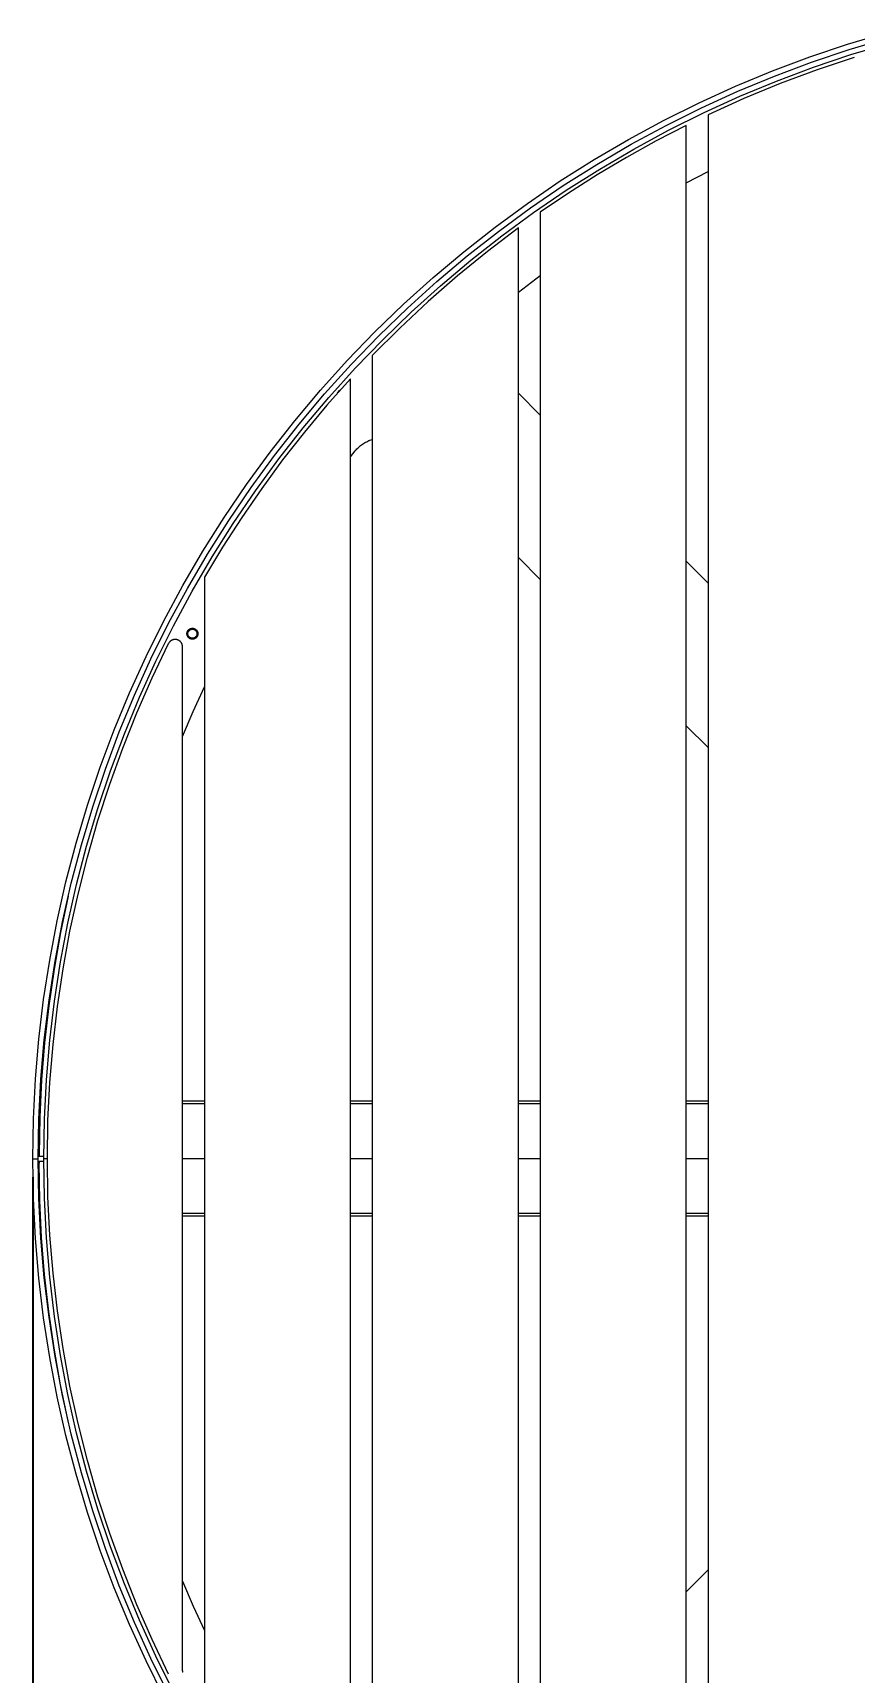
# Model space of a CAD drawing. Header units: millimetres. Extents: x 197 to 5040, y -433 to 2409.
# Drawn here: x 363 to 813, y 34 to 931 of the extents above; entities that cross this region are included whole.
import ezdxf

# ---------------------------------------------------------------- set-up
doc = ezdxf.new("R2010")
doc.units = ezdxf.units.MM
doc.layers.add('ZANO_R', color=7, linetype='Continuous', lineweight=0)
doc.layers.add('ZANO_W', color=1, linetype='Continuous', lineweight=0)
doc.styles.get("Standard").update_dxf_attribs({"font": 'ARIALUNI.TTF'})
doc.dimstyles.new('pl i ang', dxfattribs={"dimtxt": 50, "dimasz": 50, "dimexe": 1.25, "dimexo": 0.625, "dimgap": 10, "dimtad": 1, "dimtoh": 1, "dimtxsty": 'Standard', "dimcen": 2.5, "dimclrd": 1, "dimclre": 1, "dimclrt": 1, "dimadec": 0, "dimazin": 0, "dimtfac": 1, "dimtmove": 0, "dimatfit": 3, "dimfxl": 1, "dimarcsym": 1})

# ---------------------------------------------------------------- blocks, each defined once
blk = doc.blocks.new('*D369')
at = {"layer": 'ZANO_W', "color": 1, "lineweight": -2}
for p, q in [((362.83, 305.12), (362.83, -432.55)), ((1642.83, 305.12), (1642.83, -432.55)), ((402.83, -422.55), (1602.83, -422.55))]:
    blk.add_line(p, q, dxfattribs=at)
at = {"layer": 'ZANO_W', "color": 1}
for points in [[(402.83, -415.89), (402.83, -429.22), (362.83, -422.55)], [(1602.83, -429.22), (1602.83, -415.89), (1642.83, -422.55)]]:
    blk.add_solid(points, dxfattribs=at)
at = {"layer": 'ZANO_W', "color": 1, "insert": (1002.83, -392.12), "char_height": 40, "attachment_point": 5}
blk.add_mtext('1280', dxfattribs=at)

msp = doc.modelspace()

# ---------------------------------------------------------------- linework, layer by layer
at = {"layer": 'ZANO_R'}
for p, q in [((788.51, 918.16), (809.22, 925.13)), ((809.22, 925.13), (830.16, 931.38)), ((810.13, 922.27), (830.97, 928.49)), ((811.04, 919.41), (831.78, 925.61)), ((768.05, 910.49), (788.51, 918.16)), ((769.15, 907.7), (789.51, 915.34)), ((789.51, 915.34), (810.13, 922.27)), ((790.52, 912.51), (811.04, 919.41)), ((812.83, 917.88), (792.44, 911.07)), ((747.86, 902.13), (768.05, 910.49)), ((749.05, 899.38), (769.15, 907.7)), ((770.25, 904.91), (790.52, 912.51)), ((792.44, 911.07), (772.3, 903.57)), ((727.96, 893.08), (747.86, 902.13)), ((729.25, 890.37), (749.05, 899.38)), ((750.25, 896.63), (770.25, 904.91)), ((772.3, 903.57), (752.42, 895.39)), ((708.39, 883.36), (727.96, 893.08)), ((709.77, 880.7), (729.25, 890.37)), ((730.54, 887.67), (750.25, 896.63)), ((752.42, 895.39), (732.83, 886.54)), ((689.16, 872.98), (708.39, 883.36)), ((690.63, 870.36), (709.77, 880.7)), ((720.83, 880.71), (704.29, 872.16)), ((711.15, 878.04), (730.54, 887.67)), ((720.83, -250.48), (720.83, 880.71)), ((732.83, 886.54), (732.83, -256.31)), ((670.3, 861.94), (689.16, 872.98)), ((704.29, 872.16), (688, 863.12)), ((692.1, 867.75), (711.15, 878.04)), ((651.82, 850.27), (670.3, 861.94)), ((671.86, 859.38), (690.63, 870.36)), ((688, 863.12), (671.98, 853.6)), ((673.42, 856.82), (692.1, 867.75)), ((653.47, 847.76), (671.86, 859.38)), ((655.11, 845.26), (673.42, 856.82)), ((671.98, 853.6), (656.26, 843.61)), ((720.83, 849.24), (732.83, 855.41)), ((633.76, 837.98), (651.82, 850.27)), ((635.49, 835.53), (653.47, 847.76)), ((637.22, 833.07), (655.11, 845.26)), ((656.26, 843.61), (640.83, 833.17)), ((616.12, 825.07), (633.76, 837.98)), ((617.93, 822.68), (635.49, 835.53)), ((619.75, 820.29), (637.22, 833.07)), ((640.83, 833.17), (640.83, -202.94)), ((598.94, 811.57), (616.12, 825.07)), ((600.83, 809.24), (617.93, 822.68)), ((602.72, 806.92), (619.75, 820.29)), ((628.83, 824.57), (611.91, 811.71)), ((620.87, 818.64), (622.18, 819.62)), ((628.83, -194.34), (628.83, 824.57)), ((582.22, 797.49), (598.94, 811.57)), ((584.19, 795.23), (600.83, 809.24)), ((611.91, 811.71), (595.43, 798.28)), ((628.83, 814.6), (628.83, 814.71)), ((586.17, 792.97), (602.72, 806.92)), ((628.83, 789.39), (640.83, 798.62)), ((566, 782.85), (582.22, 797.49)), ((568.05, 780.66), (584.19, 795.23)), ((570.09, 778.47), (586.17, 792.97)), ((595.43, 798.28), (579.41, 784.31)), ((550.28, 767.66), (566, 782.85)), ((552.41, 765.54), (568.05, 780.66)), ((579.41, 784.31), (563.88, 769.8)), ((554.53, 763.42), (570.09, 778.47)), ((535.1, 751.95), (550.28, 767.66)), ((537.29, 749.9), (552.41, 765.54)), ((539.48, 747.85), (554.53, 763.42)), ((563.88, 769.8), (548.83, 754.78)), ((548.83, 754.78), (548.83, -124.55)), ((549.99, 755.98), (550.17, 756.16)), ((520.46, 735.73), (535.1, 751.95)), ((522.72, 733.75), (537.29, 749.9)), ((524.98, 731.78), (539.48, 747.85)), ((536.83, 742.04), (524.01, 727.61)), ((536.83, -111.81), (536.83, 742.04)), ((506.38, 719.01), (520.46, 735.73)), ((508.7, 717.12), (522.72, 733.75)), ((511.03, 715.23), (524.98, 731.78)), ((524.01, 727.61), (511.63, 712.79)), ((529.84, 734.28), (531.13, 735.74)), ((536.83, 731.63), (536.83, 731.72)), ((640.83, 722.12), (628.83, 734.12)), ((492.88, 701.83), (506.38, 719.01)), ((495.27, 700.01), (508.7, 717.12)), ((497.66, 698.2), (511.03, 715.23)), ((511.63, 712.79), (499.71, 697.6)), ((548.2, 708.65), (548.83, 708.86)), ((479.97, 684.19), (492.88, 701.83)), ((482.42, 682.46), (495.27, 700.01)), ((536.83, 699.38), (539.53, 702.63)), ((539.53, 702.63), (539.96, 703.13)), ((539.96, 703.13), (540.42, 703.62)), ((540.42, 703.62), (540.89, 704.1)), ((540.89, 704.1), (541.37, 704.56)), ((541.37, 704.56), (541.87, 705)), ((541.87, 705), (542.39, 705.42)), ((542.39, 705.42), (542.92, 705.83)), ((542.92, 705.83), (543.46, 706.22)), ((543.46, 706.22), (544.01, 706.59)), ((544.01, 706.59), (544.58, 706.95)), ((544.58, 706.95), (545.16, 707.28)), ((545.16, 707.28), (545.75, 707.59)), ((545.75, 707.59), (546.35, 707.89)), ((546.35, 707.89), (546.96, 708.16)), ((546.96, 708.16), (547.57, 708.42)), ((547.57, 708.42), (548.2, 708.65)), ((484.87, 680.73), (497.66, 698.2)), ((499.71, 697.6), (488.26, 682.05)), ((467.68, 666.13), (479.97, 684.19)), ((470.18, 664.48), (482.42, 682.46)), ((488.26, 682.05), (477.29, 666.16)), ((472.69, 662.83), (484.87, 680.73)), ((456, 647.65), (467.68, 666.13)), ((458.57, 646.09), (470.18, 664.48)), ((477.29, 666.16), (466.81, 649.94)), ((461.13, 644.53), (472.69, 662.83)), ((444.97, 628.79), (456, 647.65)), ((447.59, 627.32), (458.57, 646.09)), ((466.81, 649.94), (456.83, 633.41)), ((450.2, 625.85), (461.13, 644.53)), ((628.83, 644.12), (640.83, 632.12)), ((732.83, 630.12), (720.83, 642.12)), ((434.59, 609.56), (444.97, 628.79)), ((456.83, 633.41), (456.83, -3.17)), ((457.31, 634.22), (457.31, 634.23)), ((437.25, 608.18), (447.59, 627.32)), ((439.91, 606.8), (450.2, 625.85)), ((424.87, 589.99), (434.59, 609.56)), ((427.57, 588.7), (437.25, 608.18)), ((430.28, 587.41), (439.91, 606.8)), ((447.3, 602.68), (447.31, 602.78)), ((447.3, 602.58), (447.3, 602.68)), ((447.3, 602.47), (447.3, 602.58)), ((447.3, 602.37), (447.3, 602.47)), ((447.3, 602.27), (447.3, 602.37)), ((447.31, 602.16), (447.3, 602.27)), ((447.31, 602.78), (447.33, 602.89)), ((447.33, 602.06), (447.31, 602.16)), ((447.33, 602.89), (447.34, 602.99)), ((447.34, 601.96), (447.33, 602.06)), ((447.34, 602.99), (447.36, 603.09)), ((447.36, 601.86), (447.34, 601.96)), ((447.36, 603.09), (447.38, 603.19)), ((447.38, 601.75), (447.36, 601.86)), ((447.38, 603.19), (447.41, 603.29)), ((447.41, 601.65), (447.38, 601.75)), ((447.41, 603.29), (447.44, 603.39)), ((447.44, 601.56), (447.41, 601.65)), ((447.44, 603.39), (447.47, 603.49)), ((447.47, 601.46), (447.44, 601.56)), ((447.47, 603.49), (447.51, 603.58)), ((447.51, 601.36), (447.47, 601.46)), ((447.51, 603.58), (447.55, 603.68)), ((447.55, 601.27), (447.51, 601.36)), ((447.55, 603.68), (447.59, 603.77)), ((447.59, 601.17), (447.55, 601.27)), ((447.59, 603.77), (447.64, 603.87)), ((447.64, 603.87), (447.69, 603.96)), ((447.69, 603.96), (447.74, 604.05)), ((447.74, 604.05), (447.8, 604.13)), ((447.8, 604.13), (447.86, 604.22)), ((447.8, 602.65), (447.81, 602.73)), ((447.8, 602.56), (447.8, 602.65)), ((447.8, 602.47), (447.8, 602.56)), ((447.8, 602.39), (447.8, 602.47)), ((447.8, 602.3), (447.8, 602.39)), ((447.81, 602.21), (447.8, 602.3)), ((447.81, 602.73), (447.82, 602.82)), ((447.82, 602.13), (447.81, 602.21)), ((447.82, 602.82), (447.83, 602.9)), ((447.83, 602.04), (447.82, 602.13)), ((447.83, 602.9), (447.85, 602.99)), ((447.85, 601.96), (447.83, 602.04)), ((447.85, 602.99), (447.87, 603.07)), ((447.87, 601.87), (447.85, 601.96)), ((447.86, 604.22), (447.92, 604.3)), ((447.87, 603.07), (447.89, 603.15)), ((447.89, 601.79), (447.87, 601.87)), ((447.89, 603.15), (447.92, 603.24)), ((447.92, 601.71), (447.89, 601.79)), ((447.92, 604.3), (447.98, 604.38)), ((447.92, 603.24), (447.94, 603.32)), ((447.94, 601.63), (447.92, 601.71)), ((447.94, 603.32), (447.98, 603.4)), ((447.98, 601.55), (447.94, 601.63)), ((447.98, 604.38), (448.05, 604.46)), ((447.98, 603.4), (448.01, 603.48)), ((448.01, 601.47), (447.98, 601.55)), ((448.01, 603.48), (448.04, 603.56)), ((448.04, 601.39), (448.01, 601.47)), ((448.04, 603.56), (448.08, 603.63)), ((448.08, 601.31), (448.04, 601.39)), ((448.05, 604.46), (448.12, 604.54)), ((448.08, 603.63), (448.13, 603.71)), ((448.13, 601.24), (448.08, 601.31)), ((448.12, 604.54), (448.19, 604.61)), ((448.13, 603.71), (448.17, 603.78)), ((448.17, 601.16), (448.13, 601.24)), ((448.17, 603.78), (448.22, 603.86)), ((448.19, 604.61), (448.27, 604.68)), ((448.22, 603.86), (448.26, 603.93)), ((448.26, 603.93), (448.32, 604)), ((448.27, 604.68), (448.35, 604.75)), ((448.32, 604), (448.37, 604.07)), ((448.35, 604.75), (448.43, 604.82)), ((448.37, 604.07), (448.43, 604.13)), ((448.43, 604.82), (448.51, 604.88)), ((448.43, 604.13), (448.48, 604.19)), ((448.48, 604.19), (448.54, 604.26)), ((448.51, 604.88), (448.59, 604.94)), ((448.54, 604.26), (448.61, 604.32)), ((448.59, 604.94), (448.68, 605)), ((448.61, 604.32), (448.67, 604.37)), ((448.67, 604.37), (448.74, 604.43)), ((448.68, 605), (448.77, 605.05)), ((448.74, 604.43), (448.81, 604.48)), ((448.77, 605.05), (448.86, 605.1)), ((448.81, 604.48), (448.88, 604.53)), ((448.86, 605.1), (448.95, 605.15)), ((448.88, 604.53), (448.95, 604.58)), ((448.95, 605.15), (449.04, 605.2)), ((448.95, 604.58), (449.02, 604.62)), ((449.02, 604.62), (449.1, 604.67)), ((449.04, 605.2), (449.14, 605.24)), ((449.1, 604.67), (449.17, 604.71)), ((449.14, 605.24), (449.23, 605.28)), ((449.17, 604.71), (449.25, 604.74)), ((449.23, 605.28), (449.33, 605.31)), ((449.25, 604.74), (449.33, 604.78)), ((449.33, 605.31), (449.43, 605.34)), ((449.33, 604.78), (449.41, 604.81)), ((449.41, 604.81), (449.49, 604.84)), ((449.43, 605.34), (449.53, 605.37)), ((449.49, 604.84), (449.57, 604.87)), ((449.53, 605.37), (449.63, 605.4)), ((449.57, 604.87), (449.66, 604.89)), ((449.63, 605.4), (449.73, 605.42)), ((449.66, 604.89), (449.74, 604.91)), ((449.73, 605.42), (449.83, 605.44)), ((449.74, 604.91), (449.83, 604.93)), ((449.83, 605.44), (449.94, 605.45)), ((449.83, 604.93), (449.91, 604.94)), ((449.91, 604.94), (450, 604.95)), ((449.94, 605.45), (450.04, 605.46)), ((450, 604.95), (450.08, 604.96)), ((450.04, 605.46), (450.14, 605.47)), ((450.08, 604.96), (450.17, 604.97)), ((450.14, 605.47), (450.25, 605.47)), ((450.17, 604.97), (450.25, 604.97)), ((450.25, 605.47), (450.35, 605.47)), ((450.25, 604.97), (450.34, 604.97)), ((450.34, 604.97), (450.43, 604.97)), ((450.35, 605.47), (450.45, 605.47)), ((450.43, 604.97), (450.51, 604.96)), ((450.45, 605.47), (450.56, 605.46)), ((450.51, 604.96), (450.6, 604.95)), ((450.56, 605.46), (450.66, 605.45)), ((450.6, 604.95), (450.68, 604.94)), ((450.66, 605.45), (450.76, 605.44)), ((450.68, 604.94), (450.77, 604.93)), ((450.76, 605.44), (450.86, 605.42)), ((450.77, 604.93), (450.85, 604.91)), ((450.85, 604.91), (450.94, 604.89)), ((450.86, 605.42), (450.96, 605.4)), ((450.94, 604.89), (451.02, 604.87)), ((450.96, 605.4), (451.07, 605.37)), ((451.02, 604.87), (451.1, 604.84)), ((451.07, 605.37), (451.17, 605.34)), ((451.1, 604.84), (451.18, 604.81)), ((451.17, 605.34), (451.26, 605.31)), ((451.18, 604.81), (451.26, 604.78)), ((451.26, 605.31), (451.36, 605.28)), ((451.26, 604.78), (451.34, 604.74)), ((451.34, 604.74), (451.42, 604.71)), ((451.36, 605.28), (451.46, 605.24)), ((451.42, 604.71), (451.5, 604.67)), ((451.46, 605.24), (451.55, 605.2)), ((451.5, 604.67), (451.57, 604.62)), ((451.55, 605.2), (451.65, 605.15)), ((451.57, 604.62), (451.65, 604.58)), ((451.65, 605.15), (451.74, 605.1)), ((451.65, 604.58), (451.72, 604.53)), ((451.72, 604.53), (451.79, 604.48)), ((451.74, 605.1), (451.83, 605.05)), ((451.79, 604.48), (451.86, 604.43)), ((451.83, 605.05), (451.92, 605)), ((451.86, 604.43), (451.92, 604.37)), ((451.92, 605), (452, 604.94)), ((451.92, 604.37), (451.99, 604.32)), ((451.99, 604.32), (452.05, 604.26)), ((452, 604.94), (452.09, 604.88)), ((452.05, 604.26), (452.11, 604.19)), ((452.09, 604.88), (452.17, 604.82)), ((452.11, 604.19), (452.17, 604.13)), ((452.17, 604.82), (452.25, 604.75)), ((452.17, 604.13), (452.22, 604.07)), ((452.22, 604.07), (452.28, 604)), ((452.25, 604.75), (452.33, 604.68)), ((452.28, 604), (452.33, 603.93)), ((452.33, 604.68), (452.4, 604.61)), ((452.33, 603.93), (452.38, 603.86)), ((452.38, 603.86), (452.43, 603.78)), ((452.4, 604.61), (452.47, 604.54)), ((452.43, 603.78), (452.47, 603.71)), ((452.47, 601.24), (452.43, 601.16)), ((452.47, 604.54), (452.54, 604.46)), ((452.47, 603.71), (452.51, 603.63)), ((452.51, 601.31), (452.47, 601.24)), ((452.51, 603.63), (452.55, 603.56)), ((452.55, 601.39), (452.51, 601.31)), ((452.54, 604.46), (452.61, 604.38)), ((452.55, 603.56), (452.59, 603.48)), ((452.59, 601.47), (452.55, 601.39)), ((452.59, 603.48), (452.62, 603.4)), ((452.62, 601.55), (452.59, 601.47)), ((452.61, 604.38), (452.67, 604.3)), ((452.62, 603.4), (452.65, 603.32)), ((452.65, 601.63), (452.62, 601.55)), ((452.65, 603.32), (452.68, 603.24)), ((452.68, 601.71), (452.65, 601.63)), ((452.67, 604.3), (452.74, 604.22)), ((452.68, 603.24), (452.7, 603.15)), ((452.7, 601.79), (452.68, 601.71)), ((452.7, 603.15), (452.72, 603.07)), ((452.72, 601.87), (452.7, 601.79)), ((452.72, 603.07), (452.74, 602.99)), ((452.74, 601.96), (452.72, 601.87)), ((452.74, 604.22), (452.8, 604.13)), ((452.74, 602.99), (452.76, 602.9)), ((452.76, 602.04), (452.74, 601.96)), ((452.76, 602.9), (452.77, 602.82)), ((452.77, 602.13), (452.76, 602.04)), ((452.77, 602.82), (452.78, 602.73)), ((452.78, 602.21), (452.77, 602.13)), ((452.78, 602.73), (452.79, 602.65)), ((452.79, 602.3), (452.78, 602.21)), ((452.79, 602.65), (452.8, 602.56)), ((452.8, 602.39), (452.79, 602.3)), ((452.8, 604.13), (452.85, 604.05)), ((452.8, 602.56), (452.8, 602.47)), ((452.8, 602.47), (452.8, 602.39)), ((452.85, 604.05), (452.9, 603.96)), ((452.9, 603.96), (452.95, 603.87)), ((452.95, 603.87), (453, 603.77)), ((453, 603.77), (453.04, 603.68)), ((453.04, 601.27), (453, 601.17)), ((453.04, 603.68), (453.08, 603.58)), ((453.08, 601.36), (453.04, 601.27)), ((453.08, 603.58), (453.12, 603.49)), ((453.12, 601.46), (453.08, 601.36)), ((453.12, 603.49), (453.15, 603.39)), ((453.15, 601.56), (453.12, 601.46)), ((453.15, 603.39), (453.18, 603.29)), ((453.18, 601.65), (453.15, 601.56)), ((453.18, 603.29), (453.21, 603.19)), ((453.21, 601.75), (453.18, 601.65)), ((453.21, 603.19), (453.23, 603.09)), ((453.23, 601.86), (453.21, 601.75)), ((453.23, 603.09), (453.25, 602.99)), ((453.25, 601.96), (453.23, 601.86)), ((453.25, 602.99), (453.27, 602.89)), ((453.27, 602.06), (453.25, 601.96)), ((453.27, 602.89), (453.28, 602.78)), ((453.28, 602.16), (453.27, 602.06)), ((453.28, 602.78), (453.29, 602.68)), ((453.29, 602.27), (453.28, 602.16)), ((453.29, 602.68), (453.3, 602.58)), ((453.3, 602.37), (453.29, 602.27)), ((453.3, 602.58), (453.3, 602.47)), ((453.3, 602.47), (453.3, 602.37)), ((428.24, 578.31), (437.25, 597.15)), ((437.32, 597.27), (437.25, 597.15)), ((437.39, 597.4), (437.32, 597.27)), ((437.46, 597.51), (437.39, 597.4)), ((437.54, 597.63), (437.46, 597.51)), ((437.62, 597.74), (437.54, 597.63)), ((437.7, 597.85), (437.62, 597.74)), ((437.79, 597.96), (437.7, 597.85)), ((437.88, 598.07), (437.79, 597.96)), ((437.98, 598.17), (437.88, 598.07)), ((438.08, 598.26), (437.98, 598.17)), ((438.18, 598.36), (438.08, 598.26)), ((438.28, 598.45), (438.18, 598.36)), ((438.39, 598.54), (438.28, 598.45)), ((438.51, 598.62), (438.39, 598.54)), ((438.62, 598.7), (438.51, 598.62)), ((438.74, 598.77), (438.62, 598.7)), ((438.86, 598.84), (438.74, 598.77)), ((438.98, 598.91), (438.86, 598.84)), ((439.1, 598.97), (438.98, 598.91)), ((439.23, 599.03), (439.1, 598.97)), ((439.36, 599.08), (439.23, 599.03)), ((439.49, 599.13), (439.36, 599.08)), ((439.62, 599.18), (439.49, 599.13)), ((439.75, 599.22), (439.62, 599.18)), ((439.89, 599.25), (439.75, 599.22)), ((440.02, 599.28), (439.89, 599.25)), ((440.16, 599.31), (440.02, 599.28)), ((440.3, 599.33), (440.16, 599.31)), ((440.44, 599.35), (440.3, 599.33)), ((440.58, 599.36), (440.44, 599.35)), ((440.71, 599.36), (440.58, 599.36)), ((440.85, 599.37), (440.71, 599.36)), ((440.99, 599.36), (440.85, 599.37)), ((441.13, 599.35), (440.99, 599.36)), ((441.27, 599.34), (441.13, 599.35)), ((441.41, 599.32), (441.27, 599.34)), ((441.55, 599.3), (441.41, 599.32)), ((441.68, 599.27), (441.55, 599.3)), ((441.82, 599.24), (441.68, 599.27)), ((441.95, 599.21), (441.82, 599.24)), ((442.08, 599.16), (441.95, 599.21)), ((442.22, 599.12), (442.08, 599.16)), ((442.35, 599.07), (442.22, 599.12)), ((442.47, 599.01), (442.35, 599.07)), ((442.6, 598.95), (442.47, 599.01)), ((442.72, 598.89), (442.6, 598.95)), ((442.84, 598.82), (442.72, 598.89)), ((442.96, 598.75), (442.84, 598.82)), ((443.08, 598.67), (442.96, 598.75)), ((443.19, 598.59), (443.08, 598.67)), ((443.3, 598.51), (443.19, 598.59)), ((443.41, 598.42), (443.3, 598.51)), ((443.52, 598.33), (443.41, 598.42)), ((443.62, 598.24), (443.52, 598.33)), ((443.72, 598.14), (443.62, 598.24)), ((443.81, 598.04), (443.72, 598.14)), ((443.9, 597.93), (443.81, 598.04)), ((443.99, 597.82), (443.9, 597.93)), ((444.07, 597.71), (443.99, 597.82)), ((444.15, 597.6), (444.07, 597.71)), ((444.23, 597.48), (444.15, 597.6)), ((444.3, 597.36), (444.23, 597.48)), ((444.37, 597.24), (444.3, 597.36)), ((444.43, 597.11), (444.37, 597.24)), ((444.49, 596.99), (444.43, 597.11)), ((444.54, 596.86), (444.49, 596.99)), ((444.59, 596.73), (444.54, 596.86)), ((444.64, 596.6), (444.59, 596.73)), ((444.68, 596.46), (444.64, 596.6)), ((444.71, 596.33), (444.68, 596.46)), ((444.75, 596.19), (444.71, 596.33)), ((444.77, 596.06), (444.75, 596.19)), ((444.79, 595.92), (444.77, 596.06)), ((444.81, 595.78), (444.79, 595.92)), ((444.82, 595.64), (444.81, 595.78)), ((444.83, 595.5), (444.82, 595.64)), ((444.83, 595.37), (444.83, 595.5)), ((444.83, 34.87), (444.83, 595.37)), ((447.64, 601.08), (447.59, 601.17)), ((447.69, 600.99), (447.64, 601.08)), ((447.74, 600.9), (447.69, 600.99)), ((447.8, 600.81), (447.74, 600.9)), ((447.86, 600.73), (447.8, 600.81)), ((447.92, 600.64), (447.86, 600.73)), ((447.98, 600.56), (447.92, 600.64)), ((448.05, 600.48), (447.98, 600.56)), ((448.12, 600.41), (448.05, 600.48)), ((448.19, 600.33), (448.12, 600.41)), ((448.22, 601.09), (448.17, 601.16)), ((448.27, 600.26), (448.19, 600.33)), ((448.26, 601.02), (448.22, 601.09)), ((448.32, 600.95), (448.26, 601.02)), ((448.35, 600.19), (448.27, 600.26)), ((448.37, 600.88), (448.32, 600.95)), ((448.43, 600.13), (448.35, 600.19)), ((448.43, 600.82), (448.37, 600.88)), ((448.48, 600.75), (448.43, 600.82)), ((448.51, 600.06), (448.43, 600.13)), ((448.54, 600.69), (448.48, 600.75)), ((448.59, 600), (448.51, 600.06)), ((448.61, 600.63), (448.54, 600.69)), ((448.68, 599.95), (448.59, 600)), ((448.67, 600.57), (448.61, 600.63)), ((448.74, 600.52), (448.67, 600.57)), ((448.77, 599.89), (448.68, 599.95)), ((448.81, 600.47), (448.74, 600.52)), ((448.86, 599.84), (448.77, 599.89)), ((448.88, 600.42), (448.81, 600.47)), ((448.95, 599.79), (448.86, 599.84)), ((448.95, 600.37), (448.88, 600.42)), ((449.02, 600.32), (448.95, 600.37)), ((449.04, 599.75), (448.95, 599.79)), ((449.1, 600.28), (449.02, 600.32)), ((449.14, 599.71), (449.04, 599.75)), ((449.17, 600.24), (449.1, 600.28)), ((449.23, 599.67), (449.14, 599.71)), ((449.25, 600.2), (449.17, 600.24)), ((449.33, 599.63), (449.23, 599.67)), ((449.33, 600.17), (449.25, 600.2)), ((449.41, 600.14), (449.33, 600.17)), ((449.43, 599.6), (449.33, 599.63)), ((449.49, 600.11), (449.41, 600.14)), ((449.53, 599.57), (449.43, 599.6)), ((449.57, 600.08), (449.49, 600.11)), ((449.63, 599.55), (449.53, 599.57)), ((449.66, 600.06), (449.57, 600.08)), ((449.73, 599.53), (449.63, 599.55)), ((449.74, 600.04), (449.66, 600.06)), ((449.83, 599.51), (449.73, 599.53)), ((449.83, 600.02), (449.74, 600.04)), ((449.91, 600), (449.83, 600.02)), ((449.94, 599.49), (449.83, 599.51)), ((450, 599.99), (449.91, 600)), ((450.04, 599.48), (449.94, 599.49)), ((450.08, 599.98), (450, 599.99)), ((450.14, 599.48), (450.04, 599.48)), ((450.17, 599.98), (450.08, 599.98)), ((450.25, 599.47), (450.14, 599.48)), ((450.25, 599.97), (450.17, 599.98)), ((450.34, 599.97), (450.25, 599.97)), ((450.35, 599.47), (450.25, 599.47)), ((450.43, 599.98), (450.34, 599.97)), ((450.45, 599.48), (450.35, 599.47)), ((450.51, 599.98), (450.43, 599.98)), ((450.56, 599.48), (450.45, 599.48)), ((450.6, 599.99), (450.51, 599.98)), ((450.66, 599.49), (450.56, 599.48)), ((450.68, 600), (450.6, 599.99)), ((450.76, 599.51), (450.66, 599.49)), ((450.77, 600.02), (450.68, 600)), ((450.86, 599.53), (450.76, 599.51)), ((450.85, 600.04), (450.77, 600.02)), ((450.94, 600.06), (450.85, 600.04)), ((450.96, 599.55), (450.86, 599.53)), ((451.02, 600.08), (450.94, 600.06)), ((451.07, 599.57), (450.96, 599.55)), ((451.1, 600.11), (451.02, 600.08)), ((451.17, 599.6), (451.07, 599.57)), ((451.18, 600.14), (451.1, 600.11)), ((451.26, 599.63), (451.17, 599.6)), ((451.26, 600.17), (451.18, 600.14)), ((451.34, 600.2), (451.26, 600.17)), ((451.36, 599.67), (451.26, 599.63)), ((451.42, 600.24), (451.34, 600.2)), ((451.46, 599.71), (451.36, 599.67)), ((451.5, 600.28), (451.42, 600.24)), ((451.55, 599.75), (451.46, 599.71)), ((451.57, 600.32), (451.5, 600.28)), ((451.65, 599.79), (451.55, 599.75)), ((451.65, 600.37), (451.57, 600.32)), ((451.72, 600.42), (451.65, 600.37)), ((451.74, 599.84), (451.65, 599.79)), ((451.79, 600.47), (451.72, 600.42)), ((451.83, 599.89), (451.74, 599.84)), ((451.86, 600.52), (451.79, 600.47)), ((451.92, 599.95), (451.83, 599.89)), ((451.92, 600.57), (451.86, 600.52)), ((451.99, 600.63), (451.92, 600.57)), ((452, 600), (451.92, 599.95)), ((452.05, 600.69), (451.99, 600.63)), ((452.09, 600.06), (452, 600)), ((452.11, 600.75), (452.05, 600.69)), ((452.17, 600.13), (452.09, 600.06)), ((452.17, 600.82), (452.11, 600.75)), ((452.22, 600.88), (452.17, 600.82)), ((452.25, 600.19), (452.17, 600.13)), ((452.28, 600.95), (452.22, 600.88)), ((452.33, 600.26), (452.25, 600.19)), ((452.33, 601.02), (452.28, 600.95)), ((452.38, 601.09), (452.33, 601.02)), ((452.4, 600.33), (452.33, 600.26)), ((452.43, 601.16), (452.38, 601.09)), ((452.47, 600.41), (452.4, 600.33)), ((452.54, 600.48), (452.47, 600.41)), ((452.61, 600.56), (452.54, 600.48)), ((452.67, 600.64), (452.61, 600.56)), ((452.74, 600.73), (452.67, 600.64)), ((452.8, 600.81), (452.74, 600.73)), ((452.85, 600.9), (452.8, 600.81)), ((452.9, 600.99), (452.85, 600.9)), ((452.95, 601.08), (452.9, 600.99)), ((453, 601.17), (452.95, 601.08)), ((415.82, 570.09), (424.87, 589.99)), ((418.57, 568.9), (427.57, 588.7)), ((421.32, 567.7), (430.28, 587.41)), ((419.86, 559.19), (428.24, 578.31)), ((407.45, 549.9), (415.82, 570.09)), ((410.25, 548.8), (418.57, 568.9)), ((413.04, 547.7), (421.32, 567.7)), ((450.67, 559.92), (456.83, 573.38)), ((412.12, 539.8), (419.86, 559.19)), ((444.83, 546.31), (450.67, 559.92)), ((399.79, 529.44), (407.45, 549.9)), ((402.61, 528.43), (410.25, 548.8)), ((405.44, 527.43), (413.04, 547.7)), ((720.83, 552.12), (732.83, 540.12)), ((405.02, 520.16), (412.12, 539.8)), ((392.82, 508.73), (399.79, 529.44)), ((395.68, 507.82), (402.61, 528.43)), ((398.54, 506.91), (405.44, 527.43)), ((398.57, 500.3), (405.02, 520.16)), ((386.57, 487.79), (392.82, 508.73)), ((389.45, 486.98), (395.68, 507.82)), ((392.34, 486.17), (398.54, 506.91)), ((392.78, 480.23), (398.57, 500.3)), ((381.03, 466.65), (386.57, 487.79)), ((383.94, 465.93), (389.45, 486.98)), ((386.86, 465.22), (392.34, 486.17)), ((387.66, 459.99), (392.78, 480.23)), ((376.22, 445.33), (381.03, 466.65)), ((382.25, 458.79), (378.04, 438.9)), ((379.16, 444.72), (383.94, 465.93)), ((382.09, 444.11), (386.86, 465.22)), ((383.21, 439.59), (387.66, 459.99)), ((372.14, 423.86), (376.22, 445.33)), ((375.1, 423.35), (379.16, 444.72)), ((378.05, 422.84), (382.09, 444.11)), ((378.04, 438.9), (374.47, 418.87)), ((379.44, 419.05), (383.21, 439.59)), ((368.79, 402.26), (372.14, 423.86)), ((371.77, 401.85), (375.1, 423.35)), ((374.74, 401.45), (378.05, 422.84)), ((374.47, 418.87), (371.55, 398.75)), ((376.34, 398.4), (379.44, 419.05)), ((366.19, 380.56), (368.79, 402.26)), ((369.17, 380.26), (371.77, 401.85)), ((371.55, 398.75), (369.27, 378.54)), ((372.16, 379.95), (374.74, 401.45)), ((373.94, 377.66), (376.34, 398.4)), ((364.32, 358.79), (366.19, 380.56)), ((367.32, 358.59), (369.17, 380.26)), ((369.27, 378.54), (367.64, 358.27)), ((370.31, 358.38), (372.16, 379.95)), ((372.21, 356.85), (373.94, 377.66)), ((363.21, 336.97), (364.32, 358.79)), ((366.2, 336.86), (367.32, 358.59)), ((367.64, 358.27), (366.66, 337.95)), ((369.2, 336.76), (370.31, 358.38)), ((371.18, 335.99), (372.21, 356.85)), ((456.83, 346.62), (444.83, 346.62)), ((456.83, 345.12), (444.83, 345.12)), ((548.83, 346.62), (536.83, 346.62)), ((548.83, 345.12), (536.83, 345.12)), ((640.83, 346.62), (628.83, 346.62)), ((640.83, 345.12), (628.83, 345.12)), ((732.83, 346.62), (720.83, 346.62)), ((732.83, 345.12), (720.83, 345.12)), ((362.83, 315.12), (363.21, 336.97)), ((365.83, 315.12), (366.2, 336.86)), ((366.66, 337.95), (366.33, 317.62)), ((368.83, 315.12), (369.2, 336.76)), ((370.83, 315.12), (371.18, 335.99)), ((362.83, 316.62), (362.83, 316.62)), ((362.83, 313.62), (362.83, 316.62)), ((363.21, 293.27), (362.83, 315.12)), ((362.83, 315.12), (365.83, 315.12)), ((365.83, 316.62), (368.83, 316.62)), ((366.2, 293.37), (365.83, 315.12)), ((366.33, 317.62), (366.33, 316.62)), ((369.2, 293.47), (368.83, 315.12)), ((370.83, 315.12), (368.83, 315.12)), ((371.18, 294.24), (370.83, 315.12)), ((456.83, 315.12), (444.83, 315.12)), ((548.83, 315.12), (536.83, 315.12)), ((640.83, 315.12), (628.83, 315.12)), ((732.83, 315.12), (720.83, 315.12)), ((362.83, 313.62), (362.83, 313.62)), ((368.83, 313.62), (365.83, 313.62)), ((366.33, 313.62), (366.33, 312.62)), ((366.66, 292.28), (366.33, 312.62)), ((364.32, 271.44), (363.21, 293.27)), ((367.32, 271.65), (366.2, 293.37)), ((367.64, 271.97), (366.66, 292.28)), ((370.31, 271.85), (369.2, 293.47)), ((372.21, 273.38), (371.18, 294.24)), ((456.83, 285.12), (444.83, 285.12)), ((456.83, 283.62), (444.83, 283.62)), ((548.83, 285.12), (536.83, 285.12)), ((548.83, 283.62), (536.83, 283.62)), ((640.83, 285.12), (628.83, 285.12)), ((640.83, 283.62), (628.83, 283.62)), ((732.83, 285.12), (720.83, 285.12)), ((732.83, 283.62), (720.83, 283.62)), ((366.19, 249.67), (364.32, 271.44)), ((369.17, 249.97), (367.32, 271.65)), ((369.27, 251.69), (367.64, 271.97)), ((372.16, 250.28), (370.31, 271.85)), ((373.94, 252.57), (372.21, 273.38)), ((371.55, 231.48), (369.27, 251.69)), ((376.34, 231.83), (373.94, 252.57)), ((368.79, 227.97), (366.19, 249.67)), ((371.77, 228.38), (369.17, 249.97)), ((374.74, 228.79), (372.16, 250.28)), ((372.14, 206.37), (368.79, 227.97)), ((374.47, 211.36), (371.55, 231.48)), ((375.1, 206.88), (371.77, 228.38)), ((378.05, 207.39), (374.74, 228.79)), ((379.44, 211.18), (376.34, 231.83)), ((378.04, 191.34), (374.47, 211.36)), ((379.16, 185.51), (375.1, 206.88)), ((382.09, 186.12), (378.05, 207.39)), ((383.21, 190.64), (379.44, 211.18)), ((376.22, 184.9), (372.14, 206.37)), ((382.25, 171.44), (378.04, 191.34)), ((387.66, 170.24), (383.21, 190.64)), ((381.03, 163.59), (376.22, 184.9)), ((383.94, 164.3), (379.16, 185.51)), ((386.86, 165.01), (382.09, 186.12)), ((386.57, 142.45), (381.03, 163.59)), ((389.45, 143.26), (383.94, 164.3)), ((392.34, 144.06), (386.86, 165.01)), ((392.78, 150), (387.66, 170.24)), ((398.54, 123.32), (392.34, 144.06)), ((398.57, 129.93), (392.78, 150)), ((392.82, 121.51), (386.57, 142.45)), ((395.68, 122.41), (389.45, 143.26)), ((405.02, 110.07), (398.57, 129.93)), ((399.79, 100.79), (392.82, 121.51)), ((402.61, 101.8), (395.68, 122.41)), ((405.44, 102.8), (398.54, 123.32)), ((412.12, 90.44), (405.02, 110.07)), ((407.45, 80.33), (399.79, 100.79)), ((410.25, 81.43), (402.61, 101.8)), ((413.04, 82.53), (405.44, 102.8)), ((419.86, 71.04), (412.12, 90.44)), ((720.83, 78.12), (732.83, 90.12)), ((418.57, 61.33), (410.25, 81.43)), ((421.32, 62.53), (413.04, 82.53)), ((444.83, 83.92), (450.67, 70.31)), ((415.82, 60.14), (407.45, 80.33)), ((428.24, 51.92), (419.86, 71.04)), ((450.67, 70.31), (456.83, 56.85)), ((424.87, 40.25), (415.82, 60.14)), ((427.57, 41.53), (418.57, 61.33)), ((430.28, 42.82), (421.32, 62.53)), ((437.25, 33.08), (428.24, 51.92)), ((434.59, 20.67), (424.87, 40.25)), ((437.25, 22.05), (427.57, 41.53)), ((439.91, 23.43), (430.28, 42.82)), ((444.77, 34.17), (444.75, 34.04)), ((444.79, 34.31), (444.77, 34.17)), ((444.81, 34.45), (444.79, 34.31)), ((444.82, 34.59), (444.81, 34.45)), ((444.83, 34.73), (444.82, 34.59)), ((444.83, 34.87), (444.83, 34.73))]:
    msp.add_line(p, q, dxfattribs=at)

# ---------------------------------------------------------------- dimensions: what is measured, and where the dimension line sits
at = {"layer": 'ZANO_W'}
dim = msp.add_linear_dim(base=(1642.83, -422.55), p1=(362.83, 315.12), p2=(1642.83, 315.12), dimstyle='pl i ang', override={"dimtxt": 40, "dimasz": 40, "dimexe": 10, "dimexo": 10, "dimtoh": 0, "dimdec": 0, "dimtdec": 0, "dimtmove": 1}, dxfattribs=at)
dim.commit()
dim.dimension.update_dxf_attribs({"geometry": '*D369', "text_midpoint": (1002.83, -392.12)})

doc.saveas('drawing.dxf')
